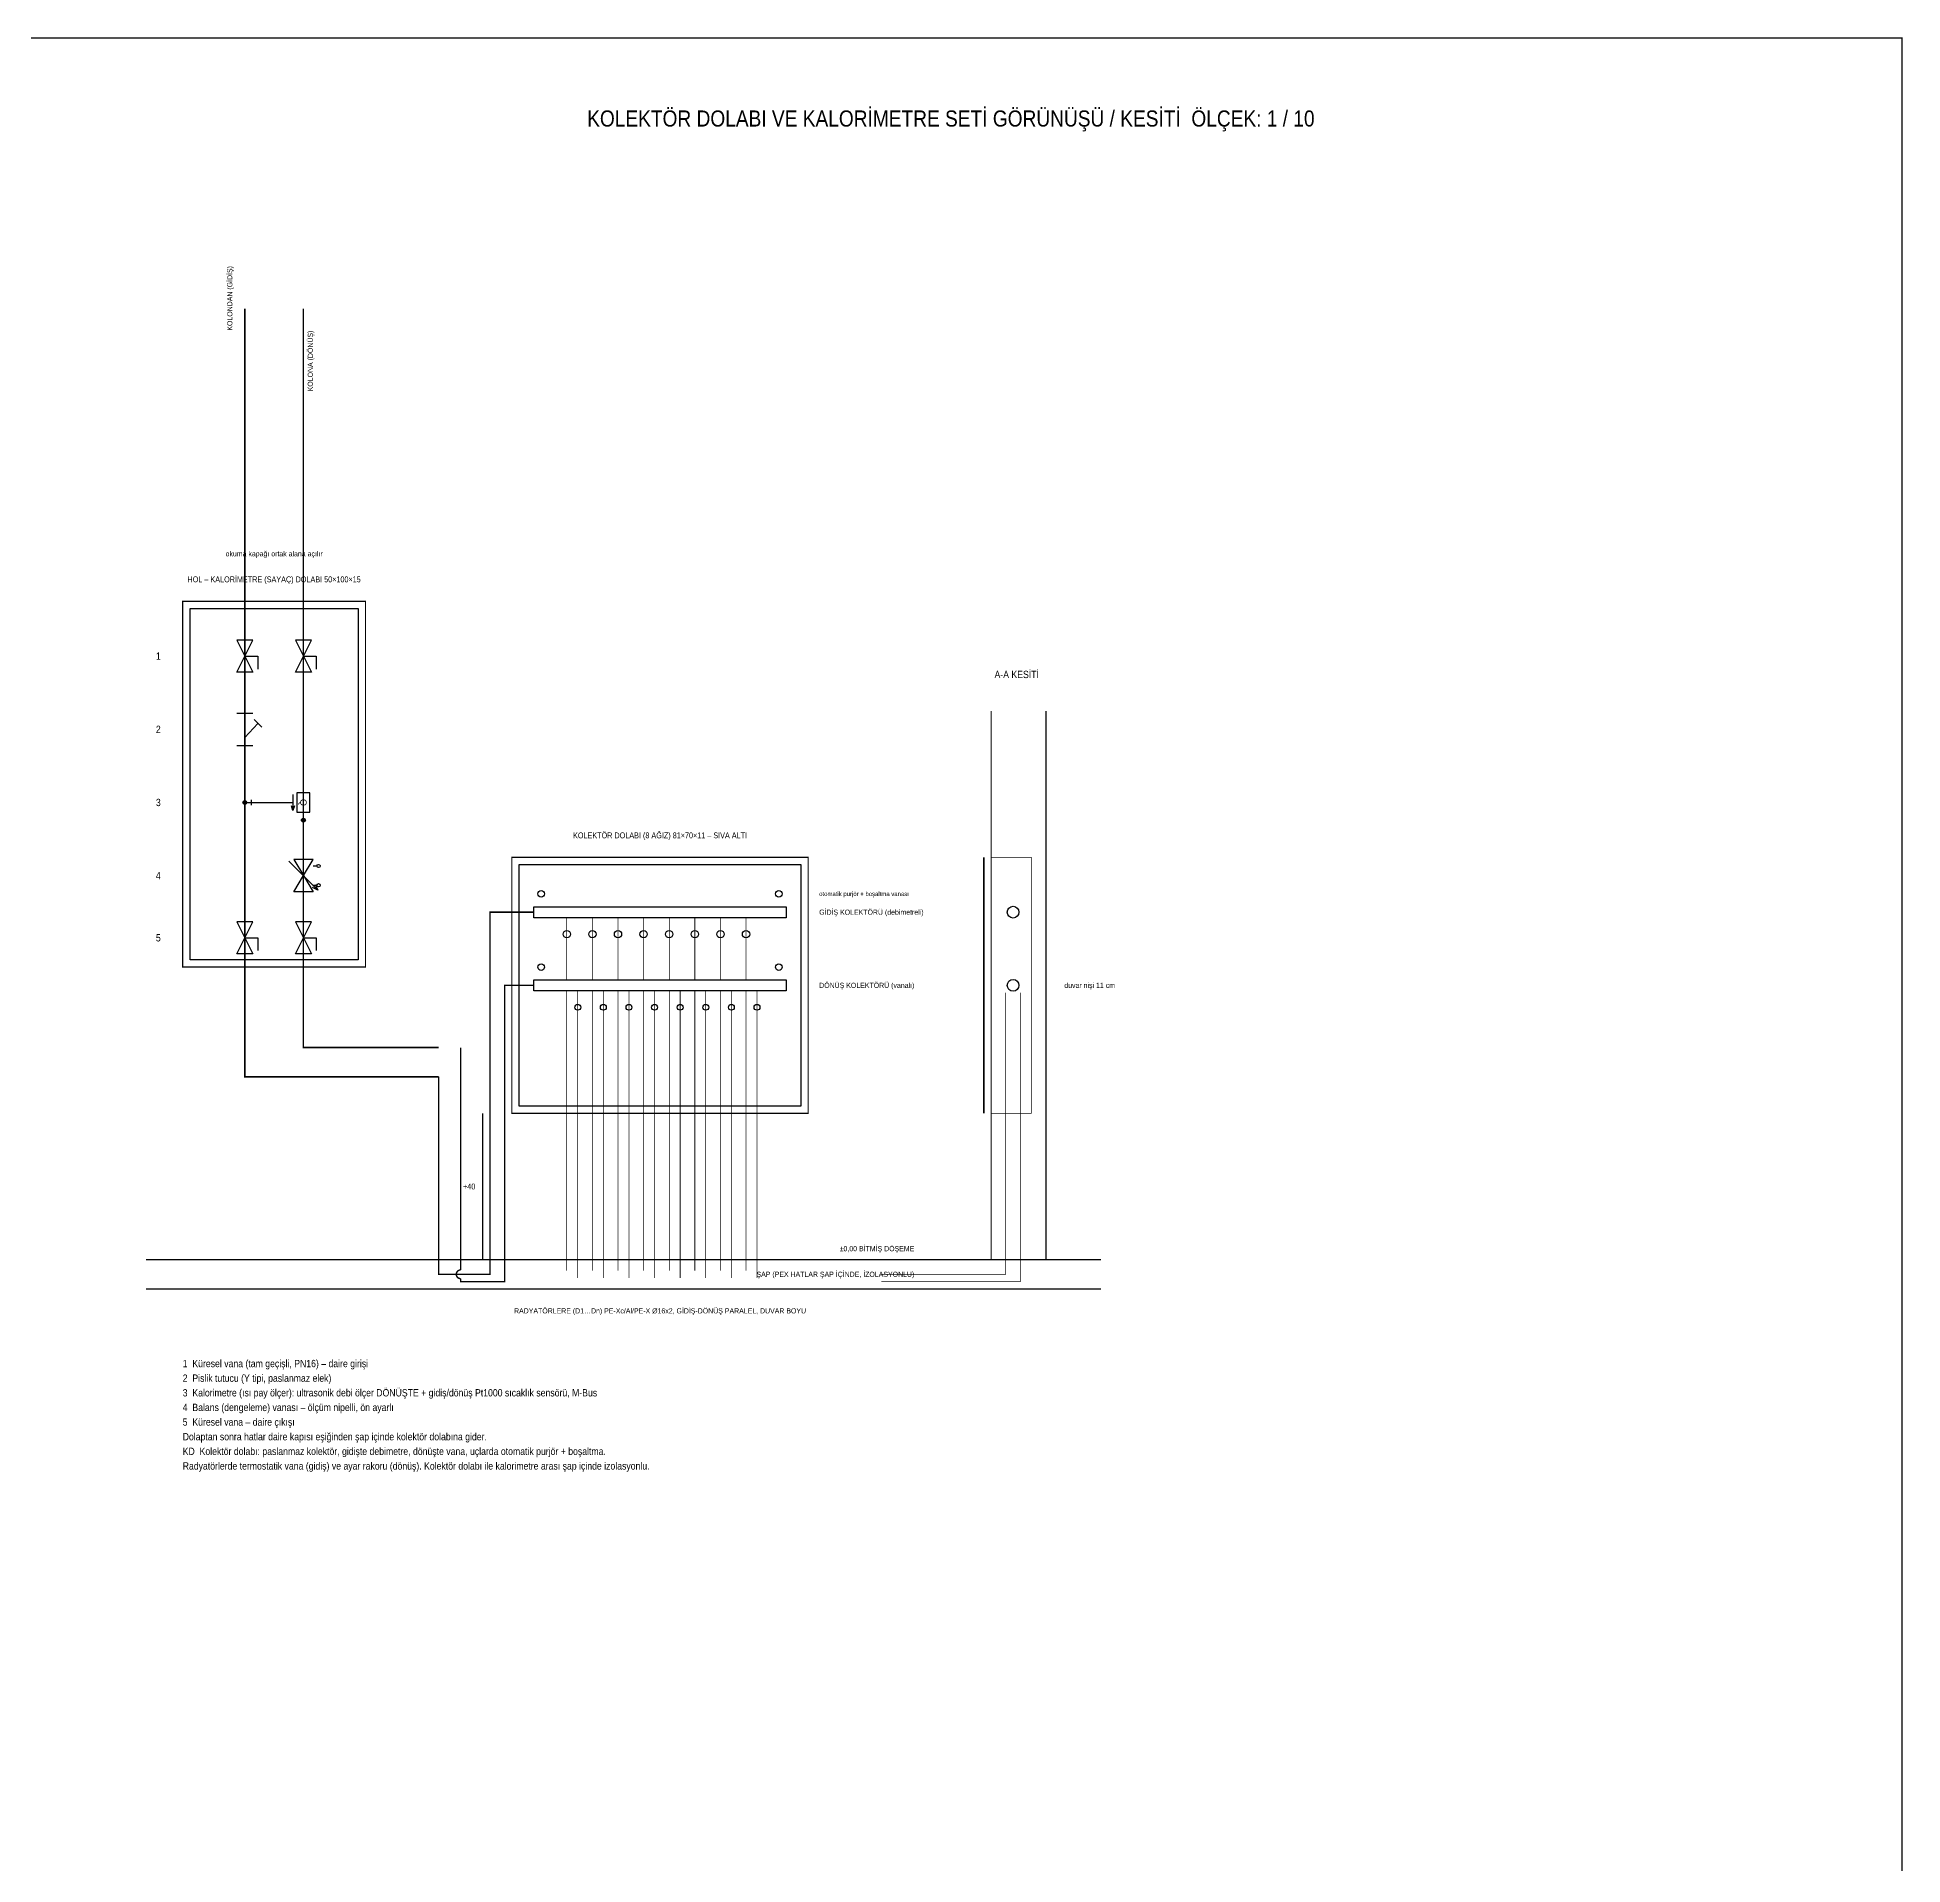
# Model space of a CAD drawing. Header units: centimetres. Extents: x -797 to 10101, y -12981 to 1521.
# Drawn here: x 7451 to 10001, y -4077 to -1579 of the extents above; entities that cross this region are included whole.
import ezdxf
from ezdxf.enums import TextEntityAlignment as Align

# ---------------------------------------------------------------- set-up
doc = ezdxf.new("R2010")
doc.units = ezdxf.units.CM
doc.linetypes.add('DASHED', pattern=[1.524, 1.27, -0.254])
for name, color, linetype in [('MTY-VANA', 1, 'Continuous'), ('ROTAS-BASLIK', 7, 'Continuous'), ('ROTAS-DETAY', 7, 'Continuous'), ('ROTAS-ISITMA-DONUS', 30, 'DASHED'), ('ROTAS-ISITMA-GIDIS', 10, 'Continuous'), ('ROTAS-ISITMA-KOLEKTOR', 6, 'Continuous'), ('ROTAS-ISITMA-SEMBOL', 1, 'Continuous'), ('ROTAS-ISITMA-SINYAL', 3, 'DASHED'), ('ROTAS-MASKE', 7, 'Continuous'), ('ROTAS-PAFTA', 7, 'Continuous'), ('ROTAS-YAZI', 7, 'Continuous')]:
    doc.layers.add(name, color=color, linetype=linetype)
doc.styles.add('CAP', font='wturkce.SHX', dxfattribs={"width": 0.65})
doc.styles.add('ROTAS', font='arial.ttf')

# ---------------------------------------------------------------- blocks, each defined once
blk = doc.blocks.new('MTY-KURESEL VANA')
at = {"layer": 'MTY-VANA'}
for p, q in [((0, 0), (0, 8)), ((0, 8), (8, 8))]:
    blk.add_line(p, q, dxfattribs=at)
blk.add_lwpolyline([(-10, 5), (-10, -5), (10, 5), (10, -5), (-10, 5)], dxfattribs=at)
at = {"layer": 'MTY-VANA', "style": 'CAP', "width": 0.65}
blk.add_attdef('CAP', text='', height=5, rotation=26.5651, dxfattribs=at).set_placement((0, 0), align=Align.CENTER)
blk = doc.blocks.new('MTY-PISLIK TUTUCU')
at = {"layer": 'MTY-VANA'}
for p, q in [((-10, -5), (-10, 5)), ((-10, 0), (10, 0)), ((10, -5), (10, 5))]:
    blk.add_line(p, q, dxfattribs=at)
at = {"layer": 'MTY-VANA', "color": 1, "ltscale": 75}
for p, q in [((-6.1, 5.8), (-1.4, 10.5)), ((5.1, 0), (-3.7, 8.1))]:
    blk.add_line(p, q, dxfattribs=at)
at = {"layer": 'MTY-VANA', "style": 'CAP', "width": 0.65}
blk.add_attdef('CAP', text='', height=5, dxfattribs=at).set_placement((0, 0), align=Align.CENTER)
blk = doc.blocks.new('ROTAS-KALORIMETRE-SENSOR')
blk.add_hatch(color=7).paths.add_polyline_path([(1.2, 0), (1.2, 0.3), (1, 0.6), (0.8, 0.8), (0.6, 1), (0.3, 1.2), (0, 1.2), (-0.3, 1.2), (-0.6, 1), (-0.8, 0.8), (-1, 0.6), (-1.2, 0.3), (-1.2, 0), (-1.2, -0.3), (-1, -0.6), (-0.8, -0.8), (-0.6, -1), (-0.3, -1.2), (0, -1.2), (0.3, -1.2), (0.6, -1), (0.8, -0.8), (1, -0.6), (1.2, -0.3)])
for p, q in [((-1.6, 4), (1.6, 4)), ((0, 1.2), (0, 4))]:
    blk.add_line(p, q)
blk.add_circle((0, 0), 1.2)
at = {"style": 'ROTAS'}
blk.add_attdef('NO', text='', height=6, dxfattribs=at).set_placement((0, 6), align=Align.BOTTOM_CENTER)
blk = doc.blocks.new('ROTAS-KALORIMETRE-KM')
blk.add_hatch(color=7).paths.add_polyline_path([(12.2, 0), (12.2, 0.3), (12, 0.6), (11.8, 0.8), (11.6, 1), (11.3, 1.2), (11, 1.2), (10.7, 1.2), (10.4, 1), (10.2, 0.8), (10, 0.6), (9.8, 0.3), (9.8, 0), (9.8, -0.3), (10, -0.6), (10.2, -0.8), (10.4, -1), (10.7, -1.2), (11, -1.2), (11.3, -1.2), (11.6, -1), (11.8, -0.8), (12, -0.6), (12.2, -0.3)])
blk.add_line((-5, -6.5), (5, -6.5))
blk.add_lwpolyline([(-6, -4), (6, -4), (6, 4), (-6, 4)], close=True)
blk.add_lwpolyline([(2, -5.5), (5, -6.5), (2, -7.5)])
blk.add_circle((11, 0), 1.2)
at = {"style": 'ROTAS'}
blk.add_text('Q', height=4, dxfattribs=at).set_placement((0, 0), align=Align.MIDDLE_CENTER)
blk.add_attdef('NO', text='', height=6, dxfattribs=at).set_placement((0, 7), align=Align.BOTTOM_CENTER)
blk = doc.blocks.new('ROTAS-BALANS-VANASI')
for p, q in [((-9, -9), (9, 9)), ((-6, 6), (-6, 8.4)), ((6, 6), (6, 8.4))]:
    blk.add_line(p, q)
for points in [[(-10, 6), (-10, -6), (0, 0)], [(10, 6), (10, -6), (0, 0)]]:
    blk.add_lwpolyline(points, close=True)
blk.add_lwpolyline([(5.6, 7.3), (9, 9), (7.3, 5.6)])
for centre in [(-6, 9.4), (6, 9.4)]:
    blk.add_circle(centre, 1)
at = {"style": 'ROTAS'}
blk.add_attdef('NO', text='', height=6, dxfattribs=at).set_placement((0, 12), align=Align.BOTTOM_CENTER)

msp = doc.modelspace()

# ---------------------------------------------------------------- linework, layer by layer
at = {"layer": 'ROTAS-DETAY', "const_width": 1.5}
for points in [[(7650, -2350), (7900, -2350), (7900, -2850), (7650, -2850)], [(8100, -2700), (8505, -2700), (8505, -3050), (8100, -3050)]]:
    msp.add_lwpolyline(points, close=True, dxfattribs=at)
at = {"layer": 'ROTAS-DETAY'}
for points in [[(7660, -2360), (7890, -2360), (7890, -2840), (7660, -2840)], [(8110, -2710), (8495, -2710), (8495, -3040), (8110, -3040)]]:
    msp.add_lwpolyline(points, close=True, dxfattribs=at)
for points, const_width in [([(8755, -2500), (8755, -3250)], 1.5), ([(8830, -2500), (8830, -3250)], 1.5), ([(8745, -2700), (8745, -3050)], 2), ([(8755, -2700), (8810, -2700), (8810, -3050), (8755, -3050)], 1), ([(7600, -3250), (8675, -3250)], 2), ([(8555, -3250), (8905, -3250)], 2)]:
    msp.add_lwpolyline(points, dxfattribs=dict(at, const_width=const_width))
for points in [[(8060, -3050), (8060, -3250)], [(7600, -3290), (8675, -3290)], [(8555, -3290), (8905, -3290)]]:
    msp.add_lwpolyline(points, dxfattribs=at)
at = {"layer": 'ROTAS-ISITMA-DONUS', "ltscale": 3, "const_width": 2}
msp.add_lwpolyline([(8030, -2960), (8030, -3264, 1), (8030, -3276), (8030, -3280), (8090, -3280), (8090, -2875), (8130, -2875)], format="xyb", dxfattribs=at)
at = {"layer": 'ROTAS-ISITMA-DONUS', "ltscale": 3, "const_width": 1}
for points in [[(8190, -2882.5), (8190, -3275)], [(8225, -2882.5), (8225, -3275)], [(8260, -2882.5), (8260, -3275)], [(8295, -2882.5), (8295, -3275)], [(8330, -2882.5), (8330, -3275)], [(8365, -2882.5), (8365, -3275)], [(8400, -2882.5), (8400, -3275)], [(8435, -2882.5), (8435, -3275)], [(8795, -2885), (8795, -3280), (8605, -3280)]]:
    msp.add_lwpolyline(points, dxfattribs=at)
at = {"layer": 'ROTAS-ISITMA-GIDIS'}
for points, const_width in [([(8000, -3000), (8000, -3270), (8070, -3270), (8070, -2775), (8130, -2775)], 2), ([(8175, -2782.5), (8175, -2867.5)], 1), ([(8210, -2782.5), (8210, -2867.5)], 1), ([(8245, -2782.5), (8245, -2867.5)], 1), ([(8280, -2782.5), (8280, -2867.5)], 1), ([(8315, -2782.5), (8315, -2867.5)], 1), ([(8350, -2782.5), (8350, -2867.5)], 1), ([(8385, -2782.5), (8385, -2867.5)], 1), ([(8420, -2782.5), (8420, -2867.5)], 1), ([(8175, -2882.5), (8175, -3265)], 1), ([(8210, -2882.5), (8210, -3265)], 1), ([(8245, -2882.5), (8245, -3265)], 1), ([(8280, -2882.5), (8280, -3265)], 1), ([(8315, -2882.5), (8315, -3265)], 1), ([(8350, -2882.5), (8350, -3265)], 1), ([(8385, -2882.5), (8385, -3265)], 1), ([(8420, -2882.5), (8420, -3265)], 1), ([(8775, -2885), (8775, -3270), (8605, -3270)], 1)]:
    msp.add_lwpolyline(points, dxfattribs=dict(at, const_width=const_width))
at = {"layer": 'ROTAS-ISITMA-KOLEKTOR'}
for points in [[(8130, -2767.5), (8475, -2767.5), (8475, -2782.5), (8130, -2782.5)], [(8130, -2867.5), (8475, -2867.5), (8475, -2882.5), (8130, -2882.5)]]:
    msp.add_lwpolyline(points, close=True, dxfattribs=at)
for centre in [(8785, -2775), (8785, -2875)]:
    msp.add_circle(centre, 8, dxfattribs=at)
at = {"layer": 'ROTAS-ISITMA-SEMBOL'}
for centre, radius in [((8140, -2750), 4.5), ((8465, -2750), 4.5), ((8175, -2805), 5), ((8210, -2805), 5), ((8245, -2805), 5), ((8280, -2805), 5), ((8315, -2805), 5), ((8350, -2805), 5), ((8385, -2805), 5), ((8420, -2805), 5), ((8140, -2850), 4.5), ((8465, -2850), 4.5), ((8190, -2905), 4), ((8225, -2905), 4), ((8260, -2905), 4), ((8295, -2905), 4), ((8330, -2905), 4), ((8365, -2905), 4), ((8400, -2905), 4), ((8435, -2905), 4)]:
    msp.add_circle(centre, radius, dxfattribs=at)

# ---------------------------------------------------------------- texts
at = {"layer": 'ROTAS-BASLIK', "style": 'ROTAS', "width": 0.85}
msp.add_text('KOLEKTÖR DOLABI VE KALORİMETRE SETİ GÖRÜNÜŞÜ / KESİTİ  ÖLÇEK: 1 / 10', height=22, dxfattribs=at).set_placement((8700, -1690), align=Align.MIDDLE_CENTER)
at = {"layer": 'ROTAS-DETAY', "style": 'ROTAS', "width": 0.85}
for s, height, p in [('okuma kapağı ortak alana açılır', 7, (7775, -2285)), ('HOL – KALORİMETRE (SAYAÇ) DOLABI 50×100×15', 8, (7775, -2320)), ('A-A KESİTİ', 10, (8790, -2450)), ('KOLEKTÖR DOLABI (8 AĞIZ) 81×70×11 – SIVA ALTI', 8, (8302.5, -2670)), ('RADYATÖRLERE (D1…Dn) PE-Xc/Al/PE-X Ø16x2, GİDİŞ-DÖNÜŞ PARALEL, DUVAR BOYU', 7, (8302.5, -3320))]:
    msp.add_text(s, height=height, dxfattribs=at).set_placement(p, align=Align.MIDDLE_CENTER)
for s, height, p in [('1', 10, (7620, -2425)), ('2', 10, (7620, -2525)), ('3', 10, (7620, -2625)), ('4', 10, (7620, -2725)), ('5', 10, (7620, -2810)), ('+40', 8, (8050, -3150)), ('±0,00 BİTMİŞ DÖŞEME', 7, (8650, -3235)), ('ŞAP (PEX HATLAR ŞAP İÇİNDE, İZOLASYONLU)', 7, (8650, -3270))]:
    msp.add_text(s, height=height, dxfattribs=at).set_placement(p, align=Align.MIDDLE_RIGHT)
for s, height, p in [('otomatik purjör + boşaltma vanası', 6, (8520, -2750)), ('duvar nişi 11 cm', 7, (8855, -2875))]:
    msp.add_text(s, height=height, dxfattribs=at).set_placement(p, align=Align.MIDDLE_LEFT)
at = {"layer": 'ROTAS-ISITMA-DONUS', "style": 'ROTAS', "width": 0.85}
msp.add_text('KOLONA (DÖNÜŞ)', height=7, rotation=90, dxfattribs=at).set_placement((7830, -1980), align=Align.BOTTOM_RIGHT)
msp.add_text('DÖNÜŞ KOLEKTÖRÜ (vanalı)', height=7, dxfattribs=at).set_placement((8520, -2875), align=Align.MIDDLE_LEFT)
at = {"layer": 'ROTAS-ISITMA-GIDIS', "style": 'ROTAS', "width": 0.85}
msp.add_text('KOLONDAN (GİDİŞ)', height=7, rotation=90, dxfattribs=at).set_placement((7720, -1980), align=Align.BOTTOM_LEFT)
msp.add_text('GİDİŞ KOLEKTÖRÜ (debimetreli)', height=7, dxfattribs=at).set_placement((8520, -2775), align=Align.MIDDLE_LEFT)
at = {"layer": 'ROTAS-YAZI', "style": 'ROTAS', "width": 0.85}
for s, p in [('1  Küresel vana (tam geçişli, PN16) – daire girişi', (7650, -3400)), ('2  Pislik tutucu (Y tipi, paslanmaz elek)', (7650, -3420)), ('3  Kalorimetre (ısı pay ölçer): ultrasonik debi ölçer DÖNÜŞTE + gidiş/dönüş Pt1000 sıcaklık sensörü, M-Bus', (7650, -3440)), ('4  Balans (dengeleme) vanası – ölçüm nipelli, ön ayarlı', (7650, -3460)), ('5  Küresel vana – daire çıkışı', (7650, -3480)), ('Dolaptan sonra hatlar daire kapısı eşiğinden şap içinde kolektör dolabına gider.', (7650, -3500)), ('KD  Kolektör dolabı: paslanmaz kolektör, gidişte debimetre, dönüşte vana, uçlarda otomatik purjör + boşaltma.', (7650, -3520)), ('Radyatörlerde termostatik vana (gidiş) ve ayar rakoru (dönüş). Kolektör dolabı ile kalorimetre arası şap içinde izolasyonlu.', (7650, -3540))]:
    msp.add_text(s, height=10, dxfattribs=at).set_placement(p, align=Align.BOTTOM_LEFT)

# ---------------------------------------------------------------- next in the draw order: wipeouts: each hides what was drawn before it
for points in [[(7705, -2447), (7765, -2447), (7765, -2403), (7705, -2403)], [(7785, -2447), (7845, -2447), (7845, -2403), (7785, -2403)], [(7705, -2547), (7765, -2547), (7765, -2503), (7705, -2503)], [(7705, -2647), (7765, -2647), (7765, -2603), (7705, -2603)], [(7785, -2647), (7845, -2647), (7845, -2603), (7785, -2603)], [(7785, -2747), (7845, -2747), (7845, -2703), (7785, -2703)], [(7705, -2832), (7765, -2832), (7765, -2788), (7705, -2788)], [(7785, -2832), (7845, -2832), (7845, -2788), (7785, -2788)]]:
    msp.add_wipeout(points).dxf.layer = 'ROTAS-MASKE'

# ---------------------------------------------------------------- next in the draw order: linework, layer by layer
at = {"layer": 'ROTAS-ISITMA-DONUS', "ltscale": 3, "const_width": 2}
msp.add_lwpolyline([(7815, -1950), (7815, -2960), (8000, -2960)], dxfattribs=at)
at = {"layer": 'ROTAS-ISITMA-GIDIS', "const_width": 2}
msp.add_lwpolyline([(7735, -1950), (7735, -3000), (8000, -3000)], dxfattribs=at)
at = {"layer": 'ROTAS-ISITMA-SINYAL'}
msp.add_lwpolyline([(7745, -2625), (7800, -2625)], dxfattribs=at)
at = {"layer": 'ROTAS-PAFTA', "const_width": 2}
msp.add_lwpolyline([(-796, -6574.2), (10000, -6574.2), (10000, -1580), (-796, -1580)], close=True, dxfattribs=at)

# ---------------------------------------------------------------- next in the draw order: block references
at = {"layer": 'ROTAS-ISITMA-SEMBOL', "xscale": 2.2, "yscale": 2.2, "rotation": -90}
for name, p in [('MTY-KURESEL VANA', (7735, -2425)), ('MTY-KURESEL VANA', (7815, -2425)), ('MTY-PISLIK TUTUCU', (7735, -2525)), ('ROTAS-KALORIMETRE-SENSOR', (7735, -2625)), ('ROTAS-KALORIMETRE-KM', (7815, -2625)), ('ROTAS-BALANS-VANASI', (7815, -2725)), ('MTY-KURESEL VANA', (7735, -2810)), ('MTY-KURESEL VANA', (7815, -2810))]:
    msp.add_blockref(name, p, dxfattribs=at)

doc.saveas('drawing.dxf')
